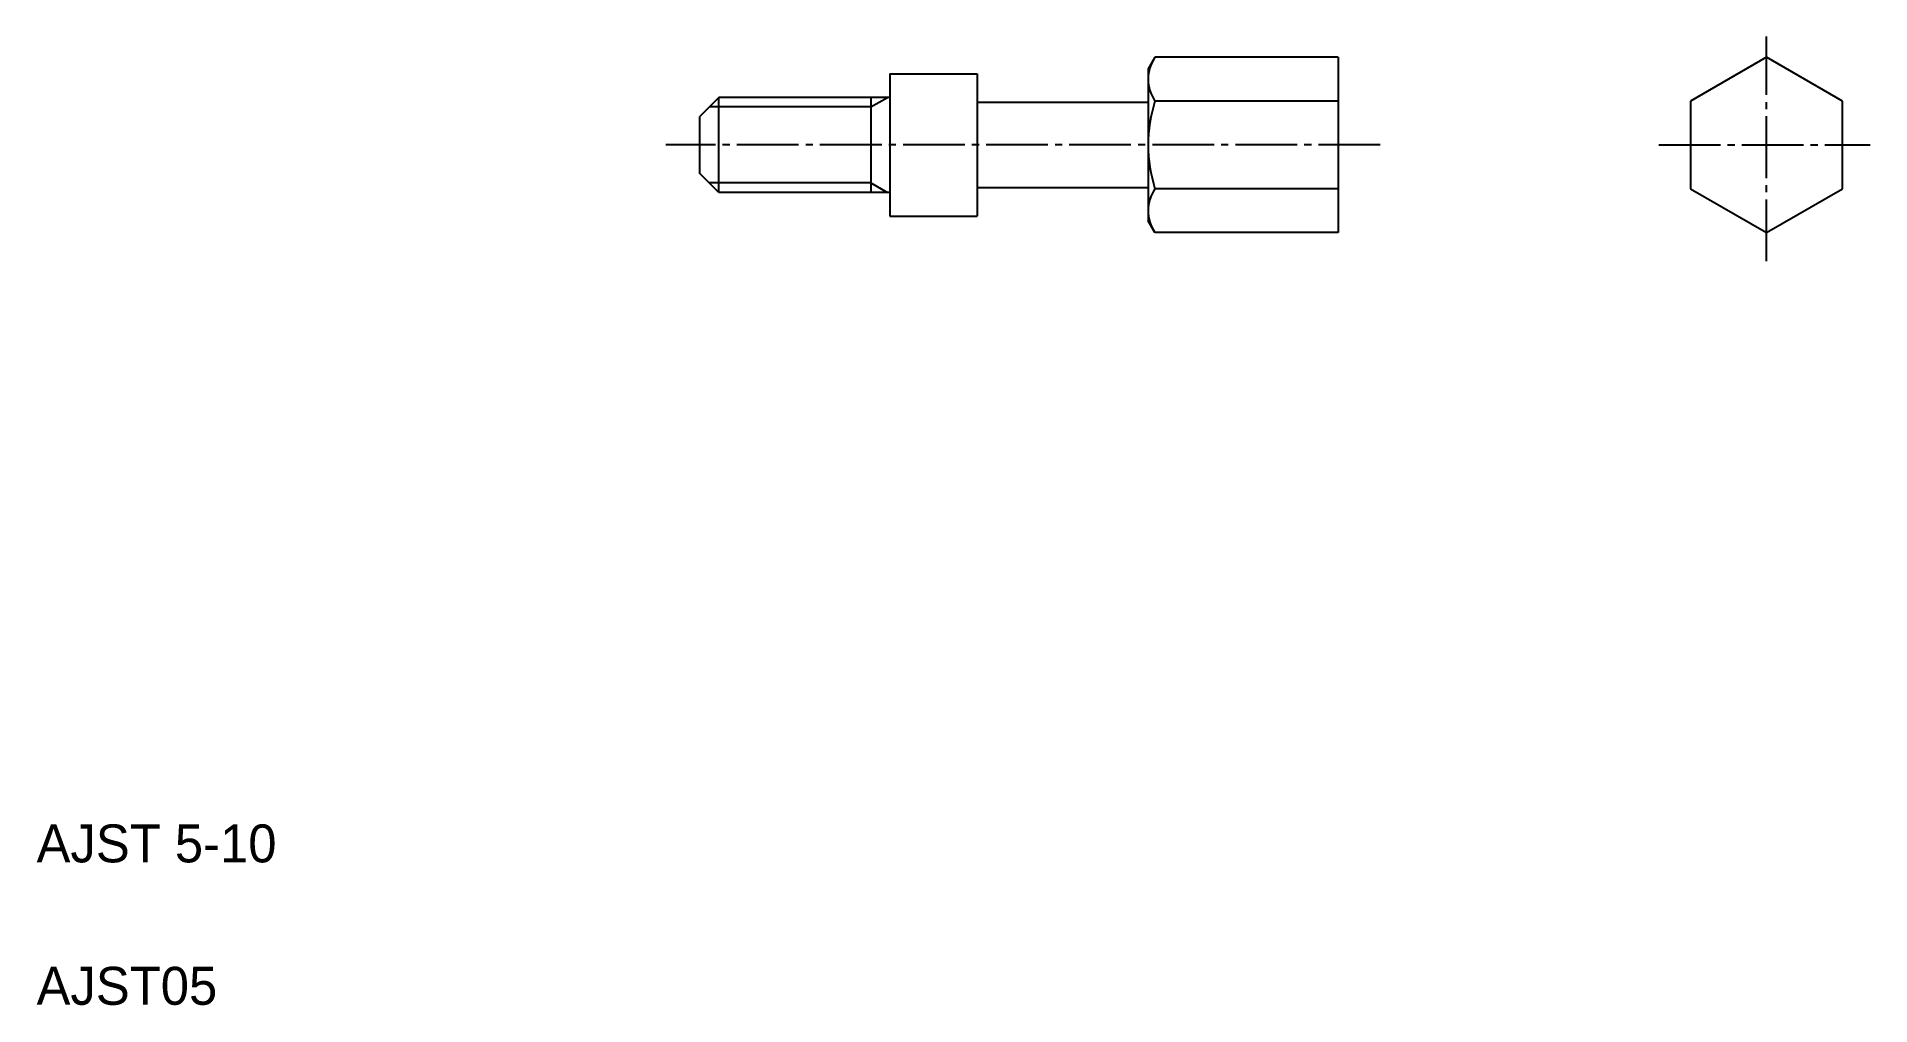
# Model space of a CAD drawing. Extents: x 5 to 101.6, y 5 to 56.
import ezdxf

# ---------------------------------------------------------------- set-up
doc = ezdxf.new("R2010")
doc.units = 0
doc.header["$LTSCALE"] = 0.25
doc.linetypes.add('CENTER', pattern=[17.5, 13, -1.5, 1.5, -1.5])
doc.layers.get('0').update_dxf_attribs({"linetype": 'CONTINUOUS'})
doc.layers.add('CENTER', color=1, linetype='CENTER')

msp = doc.modelspace()

# ---------------------------------------------------------------- linework, layer by layer
at = {"color": 7, "linetype": 'CONTINUOUS'}
for p, q in [((63.889, 54.907), (63.531, 54.288)), ((63.531, 54.288), (63.531, 46.288)), ((73.531, 54.907), (63.889, 54.907)), ((73.531, 54.907), (73.531, 45.67)), ((96.087, 54.907), (92.087, 52.598)), ((100.087, 52.598), (96.087, 54.907)), ((49.931, 54.038), (49.931, 46.538)), ((49.931, 54.038), (54.531, 54.038)), ((54.531, 54.038), (54.531, 46.538)), ((40.931, 52.788), (39.931, 51.788)), ((40.931, 47.788), (40.931, 52.788)), ((49.931, 52.788), (40.931, 52.788)), ((48.931, 52.788), (48.931, 47.788)), ((54.531, 52.538), (63.589, 52.538)), ((73.531, 52.598), (63.889, 52.598)), ((92.087, 52.598), (92.087, 47.979)), ((100.087, 47.979), (100.087, 52.598)), ((39.931, 48.788), (39.931, 51.788)), ((40.931, 47.788), (39.931, 48.788)), ((49.931, 47.788), (40.931, 47.788)), ((54.531, 48.038), (63.589, 48.038)), ((73.531, 47.979), (63.889, 47.979)), ((92.087, 47.979), (96.087, 45.67)), ((96.087, 45.67), (100.087, 47.979)), ((49.931, 46.538), (54.531, 46.538)), ((63.889, 45.67), (63.531, 46.288)), ((73.531, 45.67), (63.889, 45.67))]:
    msp.add_line(p, q, dxfattribs=at)
at = {"color": 3, "linetype": 'CONTINUOUS'}
for p, q in [((48.931, 52.288), (40.431, 52.288)), ((48.931, 52.288), (49.797, 52.788)), ((48.931, 48.288), (40.431, 48.288)), ((48.931, 48.288), (49.797, 47.788))]:
    msp.add_line(p, q, dxfattribs=at)
for p, q in [((56.796, 48.038), (56.796, 48.039)), ((59.06, 48.038), (59.06, 48.038))]:
    msp.add_line(p, q)
at = {"color": 7, "linetype": 'CONTINUOUS'}
for centre, radius, start, end in [((65.576, 53.753), 2.045, 145.61601, 214.38399), ((71.174, 50.288), 7.643, 162.41217, 197.58783), ((65.576, 46.824), 2.045, 145.61601, 214.38399)]:
    msp.add_arc(centre, radius, start, end, dxfattribs=at)
at = {"layer": 'CENTER', "color": 1, "linetype": 'CENTER'}
for p, q in [((96.087, 44.171), (96.087, 55.99)), ((75.75, 50.288), (38.137, 50.288)), ((90.412, 50.288), (101.555, 50.288))]:
    msp.add_line(p, q, dxfattribs=at)

# ---------------------------------------------------------------- texts
for s, p in [('AJST 5-10', (5, 12.5)), ('AJST05', (5, 5))]:
    msp.add_text(s, height=2).set_placement(p)

doc.saveas('drawing.dxf')
